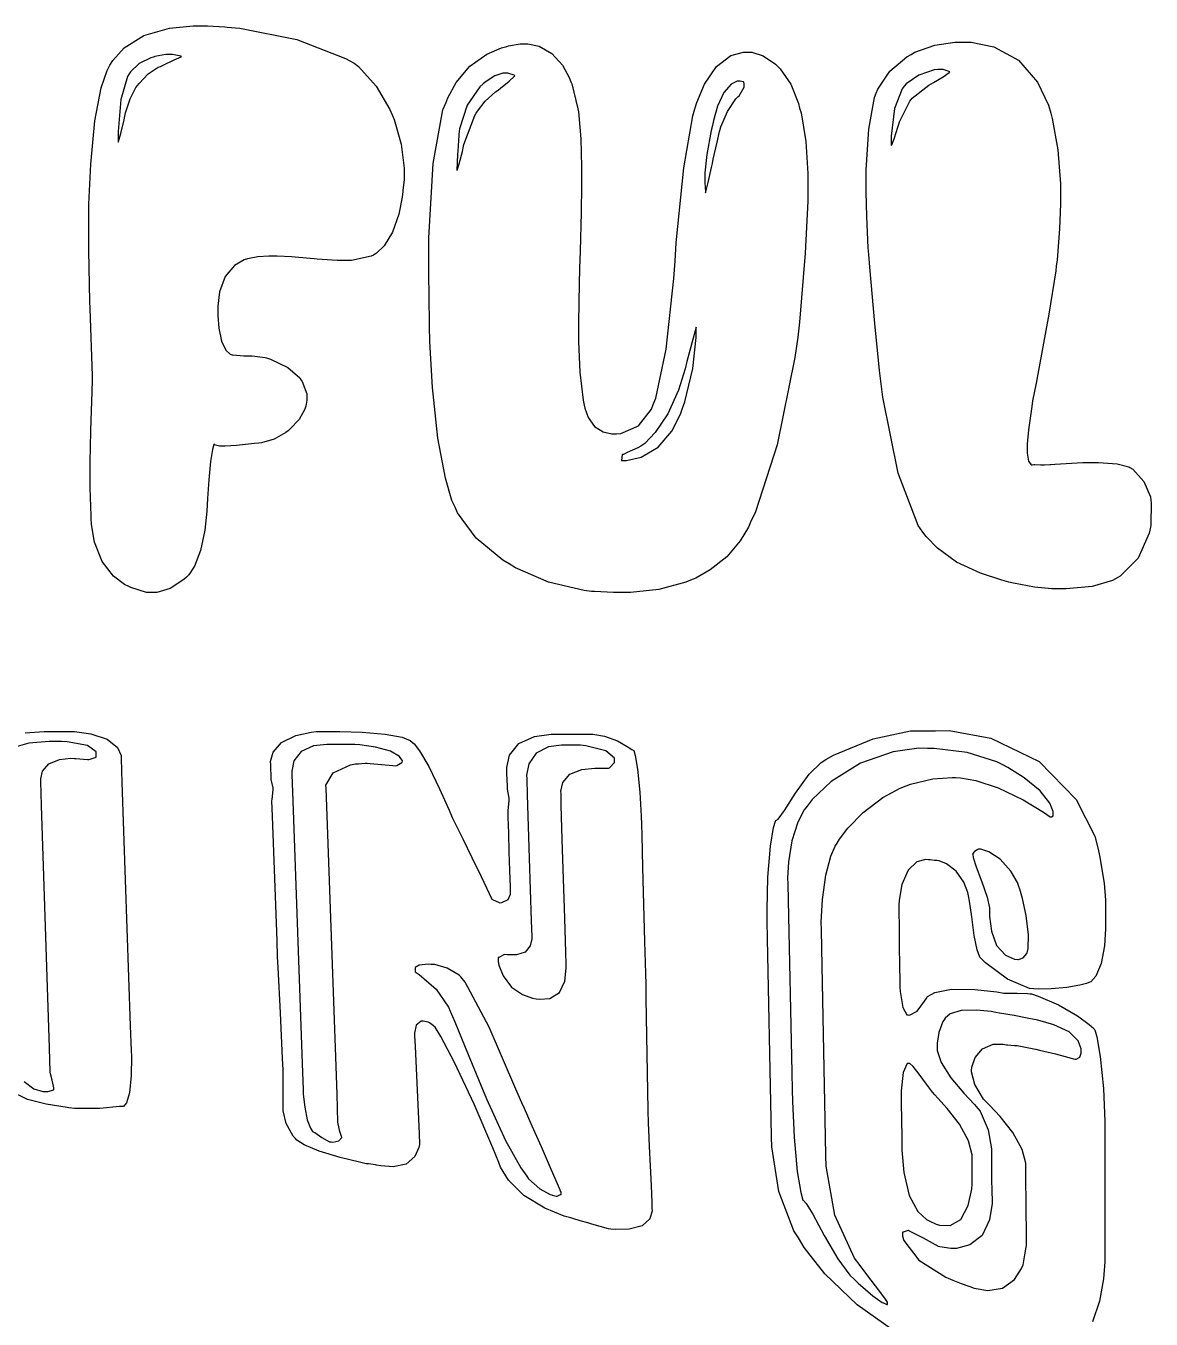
# Model space of a CAD drawing. Extents: x 82 to 273, y 41 to 319.
# Drawn here: x 209.8 to 273.5, y 245.7 to 318.9 of the extents above; entities that cross this region are included whole.
import ezdxf

# ---------------------------------------------------------------- set-up
doc = ezdxf.new("R2010")
doc.units = 0
doc.header["$MEASUREMENT"] = 0

msp = doc.modelspace()

# ---------------------------------------------------------------- linework, layer by layer
at = {"color": 7}
for points in [[(213.395, 302.896), (213.385, 303.293), (213.324, 306.196), (213.324, 307.163), (213.324, 308.045), (213.335, 308.806), (213.436, 311.084), (213.672, 313.531), (214.034, 315.399), (214.359, 316.391), (214.525, 316.688), (214.678, 316.957), (215.319, 317.661), (216.437, 318.356), (217.887, 318.773), (219.227, 318.911), (219.674, 318.911), (220.044, 318.911), (221.023, 318.85), (221.156, 318.841), (221.87, 318.78), (225.098, 318.137), (227.868, 317.069), (228.353, 316.794), (228.59, 316.601), (229.6, 315.49), (230.38, 314.167), (230.504, 313.866), (230.619, 313.601), (231.012, 312.204), (231.176, 310.858), (231.176, 310.408), (231.176, 310.188), (231.114, 309.598), (231.105, 309.527), (231.068, 309.205), (230.879, 308.251), (230.527, 307.225), (230.047, 306.452), (229.614, 306.029), (229.446, 305.929), (229.314, 305.876), (228.196, 305.612), (227.824, 305.612), (227.391, 305.612), (226.253, 305.7), (226.095, 305.718), (225.856, 305.744), (224.794, 305.828), (223.996, 305.858), (223.731, 305.858), (223.525, 305.858), (222.906, 305.828), (222.399, 305.744), (222.32, 305.718), (222.123, 305.657), (221.579, 305.335), (221.05, 304.713), (220.731, 303.853), (220.627, 303.029), (220.627, 302.754), (220.627, 302.511), (220.679, 301.783), (220.833, 301.044), (221.087, 300.542), (221.339, 300.317), (221.438, 300.284), (221.473, 300.276), (222.108, 300.214), (222.32, 300.214), (222.585, 300.214), (223.307, 300.126), (223.379, 300.108), (223.616, 300.029), (224.591, 299.554), (225.267, 298.971), (225.355, 298.839), (225.407, 298.76), (225.672, 298.078), (225.672, 297.851), (225.672, 297.718), (225.61, 297.366), (225.601, 297.321), (225.565, 297.199), (225.239, 296.612), (224.736, 296.078), (224.613, 295.981), (224.489, 295.884), (223.824, 295.509), (223.104, 295.293), (222.956, 295.275), (222.708, 295.249), (221.685, 295.148), (221.05, 295.099), (220.839, 295.099), (220.733, 295.099), (220.416, 295.179), (220.416, 295.205), (220.416, 295.205), (220.441, 295.239), (220.45, 295.239), (220.406, 295.195), (220.323, 294.924), (220.212, 294.239), (220.113, 293.191), (220.044, 292.136), (220.027, 291.783), (220.009, 291.426), (219.893, 290.356), (219.656, 289.195), (219.312, 288.306), (218.998, 287.82), (218.863, 287.69), (218.713, 287.55), (217.931, 287.038), (217.175, 286.808), (216.922, 286.808), (216.588, 286.808), (215.698, 287.1), (215.583, 287.161), (215.349, 287.269), (214.715, 287.742), (214.074, 288.582), (213.657, 289.672), (213.484, 290.671), (213.467, 291.006), (213.457, 291.166), (213.395, 292.741), (213.395, 293.265), (213.395, 293.856), (213.421, 295.407), (213.431, 295.628), (213.441, 296), (213.476, 297.116), (213.509, 298.19), (213.53, 298.848), (213.537, 299.026), (213.537, 299.085), (213.395, 302.896)], [(266.876, 294.076), (266.902, 294.068), (267.226, 294.04), (267.335, 294.04), (267.45, 294.04), (267.75, 294.068), (267.794, 294.076), (268.023, 294.094), (269.623, 294.181), (270.158, 294.181), (270.508, 294.181), (271.559, 294.107), (272.212, 293.944), (272.274, 293.9), (272.441, 293.794), (273.072, 293.11), (273.437, 292.234), (273.473, 292.03), (273.481, 291.907), (273.455, 290.645), (273.439, 290.513), (273.377, 290.169), (272.754, 288.758), (271.727, 287.734), (271.463, 287.584), (271.294, 287.488), (270.14, 287.158), (268.671, 287.021), (268.181, 287.021), (267.856, 287.021), (266.885, 287.123), (265.684, 287.347), (265.429, 287.408), (265.02, 287.507), (263.816, 287.904), (262.467, 288.542), (261.381, 289.319), (260.736, 289.982), (260.562, 290.23), (260.298, 290.619), (259.164, 293.569), (258.295, 297.877), (258.163, 298.943), (258.109, 299.394), (257.827, 302.058), (257.544, 305.25), (257.492, 305.965), (257.466, 306.345), (257.382, 308.107), (257.351, 309.517), (257.351, 309.985), (257.351, 310.755), (257.488, 313.06), (257.818, 314.846), (257.917, 315.101), (258.005, 315.331), (258.679, 316.341), (259.653, 317.155), (259.891, 317.288), (260.102, 317.412), (261.24, 317.827), (262.371, 317.993), (262.749, 317.993), (262.855, 317.993), (263.285, 317.988), (264.574, 317.723), (265.971, 316.963), (267.046, 315.713), (267.662, 314.424), (267.794, 313.972), (267.883, 313.664), (268.207, 311.883), (268.358, 309.958), (268.358, 309.316), (268.358, 308.84), (268.3, 307.411), (268.155, 305.664), (268.111, 305.293), (268.084, 305.029), (267.691, 302.583), (266.963, 298.672), (266.77, 297.674), (266.717, 297.357), (266.532, 296.038), (266.453, 295.228), (266.453, 294.958), (266.453, 294.852), (266.453, 294.702), (266.528, 294.248), (266.683, 294.04), (266.736, 294.04), (266.752, 294.05), (266.845, 294.076), (266.876, 294.076)], [(215.371, 313.796), (215.405, 313.982), (215.658, 314.78), (215.996, 315.419), (216.076, 315.524), (216.173, 315.656), (216.69, 316.191), (217.257, 316.566), (217.381, 316.618), (217.54, 316.69), (218.166, 316.98), (218.546, 317.165), (218.582, 317.183), (218.528, 317.201), (218.065, 317.288), (217.91, 317.288), (217.68, 317.288), (217.073, 317.175), (216.994, 317.147), (216.834, 317.103), (216.173, 316.778), (215.688, 316.311), (215.617, 316.195), (215.511, 316.037), (215.141, 314.745), (214.982, 312.922), (214.982, 312.315), (215, 312.359), (215.137, 312.818), (215.327, 313.593), (215.371, 313.796)], [(247.403, 287.514), (247.139, 287.4), (245.612, 286.99), (243.991, 286.808), (243.453, 286.808), (243.038, 286.808), (241.97, 286.87), (241.793, 286.879), (241.37, 286.923), (239.36, 287.404), (237.49, 288.221), (237.137, 288.432), (236.766, 288.652), (235.259, 289.892), (234.208, 291.324), (234.068, 291.641), (233.889, 292.037), (233.518, 293.296), (233.092, 295.558), (232.792, 298.429), (232.645, 301.038), (232.621, 301.908), (232.611, 302.128), (232.591, 303.456), (232.587, 304.994), (232.587, 305.506), (232.587, 306.907), (232.824, 311.107), (233.379, 314.15), (233.539, 314.537), (233.656, 314.842), (234.133, 315.709), (234.91, 316.632), (235.865, 317.31), (236.704, 317.671), (236.996, 317.747), (237.085, 317.774), (237.758, 317.889), (237.985, 317.889), (238.194, 317.889), (238.823, 317.756), (239.544, 317.355), (240.146, 316.684), (240.534, 315.983), (240.63, 315.736), (240.675, 315.631), (241.026, 314.219), (241.053, 314.042), (241.08, 313.832), (241.18, 312.505), (241.23, 310.934), (241.23, 310.408), (241.23, 309.893), (241.202, 308.346), (241.14, 306.149), (241.124, 305.646), (241.114, 305.197), (241.074, 303.293), (241.053, 302.043), (241.053, 301.625), (241.053, 301.042), (241.132, 299.289), (241.317, 297.702), (241.37, 297.428), (241.406, 297.25), (241.595, 296.727), (241.956, 296.219), (242.456, 295.91), (242.939, 295.804), (243.1, 295.804), (243.204, 295.804), (243.451, 295.822), (244.457, 296.263), (245.181, 297.197), (245.287, 297.462), (245.427, 297.833), (246.023, 300.607), (246.459, 304.598), (246.521, 305.576), (246.592, 306.618), (247.019, 310.864), (247.534, 313.822), (247.65, 314.219), (247.756, 314.577), (248.193, 315.615), (248.871, 316.618), (249.688, 317.226), (250.407, 317.43), (250.649, 317.43), (250.866, 317.43), (251.521, 317.223), (252.21, 316.75), (252.342, 316.618), (252.483, 316.478), (253.078, 315.608), (253.515, 314.511), (253.577, 314.255), (253.655, 313.982), (253.924, 312.354), (254.036, 310.552), (254.036, 309.951), (254.036, 308.973), (253.898, 306.036), (253.567, 302.138), (253.471, 301.272), (253.303, 300.118), (252.302, 295.187), (251.072, 291.386), (250.789, 290.795), (250.673, 290.52), (250.216, 289.737), (249.454, 288.837), (248.513, 288.097), (247.69, 287.635), (247.403, 287.514)], [(259.185, 313.337), (259.23, 313.479), (259.811, 314.652), (259.891, 314.748), (259.952, 314.82), (260.887, 315.56), (261.02, 315.63), (261.16, 315.71), (261.707, 316.032), (262.042, 316.267), (262.078, 316.301), (262.042, 316.327), (261.699, 316.442), (261.585, 316.442), (261.408, 316.442), (261.204, 316.416), (260.322, 316.125), (259.618, 315.622), (259.504, 315.49), (259.38, 315.349), (258.947, 314.238), (258.763, 312.663), (258.763, 312.138), (258.789, 312.182), (258.947, 312.567), (259.141, 313.178), (259.185, 313.337)], [(234.527, 311.996), (234.571, 312.19), (235.187, 313.84), (235.267, 313.972), (235.329, 314.088), (235.766, 314.652), (236.36, 315.181), (236.502, 315.277), (236.634, 315.375), (237.137, 315.776), (237.428, 316.054), (237.455, 316.089), (237.411, 316.116), (237.047, 316.229), (236.926, 316.229), (236.773, 316.229), (236.317, 316.077), (235.77, 315.728), (235.656, 315.63), (235.47, 315.463), (234.756, 314.415), (234.325, 313.082), (234.28, 312.773), (234.28, 312.685), (234.257, 312.421), (234.217, 311.811), (234.208, 311.643), (234.174, 310.727), (234.182, 310.745), (234.297, 311.098), (234.483, 311.803), (234.527, 311.996)], [(248.638, 311.114), (248.69, 311.362), (248.901, 312.328), (249.043, 312.923), (249.061, 312.984), (249.122, 313.188), (249.493, 314.07), (249.969, 314.775), (250.083, 314.89), (250.146, 314.952), (250.436, 315.436), (250.436, 315.596), (250.436, 315.631), (250.41, 315.728), (250.402, 315.736), (250.375, 315.746), (250.209, 315.772), (250.155, 315.772), (250.041, 315.772), (249.699, 315.615), (249.29, 315.142), (248.934, 314.358), (248.696, 313.544), (248.638, 313.267), (248.567, 312.976), (248.32, 311.631), (248.215, 310.582), (248.215, 310.232), (248.215, 310.039), (248.24, 309.518), (248.249, 309.456), (248.266, 309.518), (248.39, 310.048), (248.584, 310.894), (248.638, 311.114)], [(246.944, 297.251), (247.077, 297.622), (247.53, 299.506), (247.72, 301.254), (247.72, 301.837), (247.191, 299.897), (247.092, 299.489), (246.709, 298.285), (246.111, 296.943), (245.4, 295.879), (244.807, 295.264), (244.581, 295.099), (244.413, 295.02), (243.812, 294.751), (243.594, 294.64), (243.523, 294.64), (243.487, 294.287), (243.768, 294.294), (244.613, 294.488), (245.559, 295.042), (246.334, 295.96), (246.824, 296.918), (246.944, 297.251)], [(227.119, 278.941), (227.537, 278.941), (228.796, 278.908), (230.116, 278.801), (231.067, 278.614), (231.519, 278.441), (231.635, 278.342), (231.757, 278.245), (232.056, 277.848), (232.577, 276.962), (233.19, 275.697), (233.723, 274.482), (233.892, 274.072), (234.045, 273.771), (234.502, 272.86), (235.02, 271.803), (235.538, 270.725), (235.996, 269.77), (236.149, 269.452), (236.193, 269.435), (236.564, 269.258), (236.608, 269.24), (236.712, 269.25), (237.065, 269.422), (237.207, 269.736), (237.207, 269.839), (237.195, 270.148), (237.164, 271.073), (237.137, 272.13), (237.108, 273.179), (237.078, 274.089), (237.067, 274.391), (237.075, 274.463), (237.127, 275.026), (237.137, 275.096), (237.127, 275.159), (237.039, 275.67), (237.031, 275.732), (237.031, 275.851), (237.013, 276.208), (236.996, 276.565), (236.996, 276.684), (236.991, 276.914), (237.153, 277.61), (237.678, 278.271), (238.567, 278.668), (239.506, 278.801), (239.819, 278.801), (240.047, 278.801), (240.735, 278.801), (241.423, 278.801), (241.653, 278.801), (241.873, 278.801), (242.535, 278.682), (243.262, 278.408), (243.811, 278.102), (244.078, 277.927), (244.158, 277.883), (244.184, 277.866), (244.263, 277.589), (244.399, 276.804), (244.529, 275.507), (244.603, 274.141), (244.615, 273.685), (244.632, 273.076), (244.683, 271.248), (244.74, 269.153), (244.795, 267.058), (244.846, 265.23), (244.864, 264.619), (244.872, 263.826), (244.92, 260.668), (244.986, 257.51), (245.004, 256.716), (245.015, 256.396), (245.056, 255.437), (245.109, 254.336), (245.163, 253.235), (245.204, 252.275), (245.217, 251.954), (245.22, 251.803), (245.09, 251.346), (244.66, 250.945), (243.925, 250.749), (243.144, 250.733), (242.888, 250.755), (242.763, 250.782), (242.288, 250.901), (241.811, 251.037), (241.689, 251.072), (241.583, 251.108), (241.158, 251.231), (240.735, 251.356), (240.63, 251.39), (240.25, 251.5), (239.142, 251.95), (237.961, 252.669), (237.091, 253.533), (236.635, 254.266), (236.538, 254.529), (236.206, 255.361), (235.15, 257.835), (234.042, 260.205), (233.263, 261.669), (232.93, 262.202), (232.869, 262.254), (232.841, 262.272), (232.613, 262.45), (232.587, 262.467), (232.551, 262.476), (232.268, 262.529), (232.234, 262.537), (232.154, 262.529), (231.871, 262.304), (231.765, 261.849), (231.775, 261.725), (231.801, 261.108), (231.915, 258.638), (232.03, 256.169), (232.058, 255.552), (232.023, 255.374), (231.785, 254.865), (231.289, 254.441), (230.568, 254.283), (229.853, 254.338), (229.622, 254.389), (229.561, 254.398), (229.157, 254.459), (229.023, 254.459), (228.654, 254.544), (227.551, 254.824), (226.377, 255.183), (225.52, 255.541), (225.107, 255.791), (225.002, 255.904), (224.896, 256.02), (224.507, 256.738), (224.331, 257.463), (224.331, 257.704), (224.331, 257.962), (224.331, 258.732), (224.331, 259.522), (224.331, 259.785), (224.295, 260.43), (224.172, 263.01), (224.048, 265.571), (224.014, 266.207), (223.986, 267.089), (223.868, 270.617), (223.731, 274.144), (223.697, 275.026), (223.705, 275.096), (223.757, 275.635), (223.767, 275.696), (223.757, 275.749), (223.669, 276.145), (223.661, 276.189), (223.661, 276.41), (223.625, 276.906), (223.625, 277.071), (223.62, 277.247), (223.764, 277.781), (224.239, 278.325), (225.049, 278.71), (225.91, 278.907), (226.201, 278.941), (226.43, 278.941), (226.947, 278.941), (227.119, 278.941)], [(224.826, 276.508), (224.878, 275.018), (225.407, 260.148), (225.461, 258.656), (225.472, 258.408), (225.549, 257.661), (225.694, 256.942), (225.872, 256.479), (226.001, 256.292), (226.06, 256.257), (226.131, 256.223), (226.527, 255.95), (226.96, 255.712), (227.048, 255.694), (227.137, 255.677), (227.492, 255.756), (227.656, 255.942), (227.648, 255.976), (227.638, 256.002), (227.542, 256.293), (227.444, 256.726), (227.435, 256.822), (227.382, 258.402), (226.827, 274.162), (226.766, 275.732), (226.756, 275.908), (227.157, 276.605), (228.141, 277.055), (228.424, 277.107), (228.59, 277.107), (228.967, 277.143), (229.093, 277.143), (229.252, 277.125), (229.891, 277.072), (230.548, 277.019), (230.717, 277.001), (230.761, 277.011), (231.06, 277.187), (231.069, 277.213), (231.08, 277.285), (230.928, 277.531), (230.416, 277.826), (229.561, 278.062), (228.681, 278.185), (228.388, 278.201), (228.22, 278.201), (227.718, 278.201), (227.215, 278.201), (227.048, 278.201), (226.8, 278.214), (226.055, 278.131), (225.353, 277.818), (224.944, 277.274), (224.819, 276.698), (224.826, 276.508)], [(238.408, 267.335), (238.412, 267.203), (238.327, 266.799), (238.04, 266.453), (237.547, 266.294), (237.024, 266.289), (236.854, 266.311), (236.819, 266.295), (236.536, 266.153), (236.502, 266.135), (236.502, 266.083), (236.502, 265.964), (236.502, 265.924), (236.55, 265.712), (236.798, 265.097), (237.26, 264.469), (237.881, 264.039), (238.456, 263.839), (238.654, 263.808), (238.843, 263.78), (239.434, 263.829), (239.976, 264.16), (240.28, 264.811), (240.359, 265.541), (240.348, 265.782), (240.33, 266.43), (240.273, 268.37), (240.206, 270.599), (240.138, 272.828), (240.082, 274.767), (240.065, 275.413), (240.06, 275.574), (240.177, 276.062), (240.571, 276.521), (241.25, 276.789), (241.977, 276.866), (242.218, 276.86), (242.35, 276.86), (242.648, 276.86), (242.747, 276.86), (242.807, 276.878), (243.1, 277.183), (243.1, 277.283), (243.1, 277.427), (242.605, 277.857), (241.476, 278.139), (241.16, 278.165), (240.955, 278.165), (240.499, 278.165), (240.348, 278.165), (240.1, 278.171), (239.354, 278.068), (238.653, 277.716), (238.244, 277.115), (238.119, 276.474), (238.125, 276.261), (238.151, 275.361), (238.265, 271.771), (238.38, 268.217), (238.408, 267.335)], [(252.906, 270.334), (252.924, 269.364), (253.126, 259.626), (253.154, 258.656), (253.165, 257.984), (253.263, 255.965), (253.443, 254.022), (253.639, 252.827), (253.752, 252.404), (253.788, 252.377), (253.954, 252.218), (254.33, 251.598), (254.97, 250.402), (255.742, 249.073), (256.414, 248.157), (256.682, 247.897), (256.892, 247.704), (257.73, 246.98), (258.25, 246.61), (258.304, 246.592), (258.33, 246.584), (258.524, 246.495), (258.55, 246.485), (258.55, 246.503), (258.55, 246.543), (258.55, 246.556), (258.55, 246.616), (258.436, 246.794), (258.118, 247.235), (257.627, 247.876), (257.153, 248.5), (256.999, 248.708), (256.68, 249.123), (255.578, 251.549), (255.075, 254.327), (255.058, 254.918), (255.04, 255.986), (254.838, 266.656), (254.812, 267.722), (254.805, 268.147), (254.864, 269.422), (255.053, 270.811), (255.341, 271.882), (255.583, 272.455), (255.694, 272.627), (255.829, 272.846), (256.305, 273.462), (257.175, 274.355), (258.282, 275.197), (259.263, 275.739), (259.608, 275.872), (259.864, 275.97), (261.122, 276.261), (262.22, 276.341), (262.396, 276.331), (262.684, 276.324), (263.546, 276.178), (264.825, 275.762), (266.23, 275.076), (267.388, 274.367), (267.758, 274.108), (267.775, 274.108), (267.815, 274.108), (267.829, 274.108), (267.837, 274.118), (267.925, 274.17), (267.935, 274.179), (267.935, 274.197), (267.935, 274.236), (267.935, 274.249), (267.935, 274.407), (267.75, 274.88), (267.202, 275.582), (266.297, 276.324), (265.365, 276.904), (265.042, 277.071), (264.742, 277.231), (263.057, 277.756), (261.196, 277.981), (260.809, 277.989), (260.328, 277.996), (258.881, 277.789), (257.033, 277.157), (255.371, 276.119), (254.292, 275.098), (254, 274.708), (253.843, 274.505), (253.48, 273.812), (253.135, 272.747), (252.947, 271.569), (252.899, 270.643), (252.906, 270.334)], [(263.385, 271.992), (263.406, 271.811), (263.577, 271.282), (263.9, 270.436), (264.202, 269.557), (264.337, 268.949), (264.337, 268.746), (264.337, 268.471), (264.436, 267.643), (264.734, 266.82), (265.23, 266.281), (265.745, 266.054), (265.924, 266.03), (265.968, 266.022), (266.227, 266.132), (266.435, 266.365), (266.453, 266.417), (266.51, 266.662), (266.531, 267.425), (266.409, 268.514), (266.194, 269.489), (266.047, 270.009), (265.994, 270.158), (265.912, 270.388), (265.541, 271.03), (264.94, 271.705), (264.293, 272.138), (263.846, 272.281), (263.701, 272.274), (263.665, 272.266), (263.477, 272.146), (263.375, 272.01), (263.385, 271.992)], [(231.811, 265.535), (231.811, 265.483), (231.811, 265.365), (231.811, 265.325), (232.04, 265.184), (232.996, 264.346), (233.688, 263.332), (233.785, 263.102), (234.051, 262.494), (234.805, 260.649), (235.836, 258.137), (236.925, 255.771), (237.785, 254.229), (238.125, 253.753), (238.23, 253.605), (238.857, 253.039), (239.448, 252.723), (239.536, 252.695), (239.562, 252.687), (239.791, 252.634), (239.819, 252.625), (239.845, 252.634), (240.038, 252.721), (240.065, 252.729), (240.065, 252.757), (240.065, 252.816), (240.065, 252.835), (239.916, 253.185), (239.469, 254.23), (238.953, 255.417), (238.438, 256.582), (237.991, 257.584), (237.842, 257.917), (237.506, 258.692), (235.995, 262.194), (234.64, 264.743), (234.385, 265.042), (234.297, 265.14), (233.618, 265.541), (232.923, 265.748), (232.693, 265.748), (232.551, 265.757), (232.04, 265.708), (231.811, 265.58), (231.811, 265.535)], [(261.372, 261.092), (261.372, 260.87), (261.586, 260.204), (262.135, 259.332), (262.874, 258.468), (263.471, 257.818), (263.665, 257.598), (263.798, 257.449), (264.253, 256.381), (264.443, 255.311), (264.443, 254.952), (264.443, 254.652), (264.447, 253.749), (264.468, 252.767), (264.477, 252.519), (264.477, 252.211), (264.337, 251.289), (263.916, 250.402), (263.212, 249.861), (262.468, 249.668), (262.22, 249.66), (262.14, 249.67), (261.523, 249.759), (261.444, 249.767), (261.276, 249.864), (260.597, 250.239), (259.917, 250.596), (259.751, 250.685), (259.715, 250.676), (259.432, 250.588), (259.398, 250.578), (259.398, 250.526), (259.398, 250.406), (259.398, 250.366), (259.476, 250.119), (260.336, 249.009), (261.848, 248.039), (262.254, 247.862), (262.351, 247.828), (262.731, 247.686), (263.11, 247.545), (263.208, 247.51), (263.451, 247.422), (264.226, 247.286), (265.068, 247.413), (265.737, 247.897), (266.149, 248.52), (266.241, 248.744), (266.258, 248.859), (266.329, 249.304), (266.399, 249.732), (266.417, 249.837), (266.417, 250.388), (266.412, 252.042), (266.391, 253.806), (266.383, 254.247), (266.383, 254.504), (266.178, 255.273), (265.65, 256.237), (264.924, 257.139), (264.326, 257.779), (264.124, 257.987), (263.992, 258.129), (263.507, 258.948), (263.303, 259.662), (263.313, 259.751), (263.329, 259.934), (263.511, 260.473), (263.93, 260.977), (264.532, 261.229), (265.107, 261.238), (265.289, 261.196), (265.35, 261.188), (265.753, 261.162), (265.888, 261.162), (265.993, 261.145), (266.84, 260.967), (266.947, 260.949), (267.167, 260.897), (268.057, 260.682), (268.949, 260.448), (269.169, 260.386), (269.236, 260.386), (269.438, 260.492), (269.522, 260.73), (269.522, 260.809), (269.522, 260.962), (269.35, 261.418), (268.833, 261.925), (267.973, 262.333), (267.074, 262.585), (266.77, 262.643), (266.558, 262.687), (265.716, 262.851), (264.892, 262.997), (264.69, 263.032), (264.415, 263.08), (263.586, 263.164), (262.722, 263.138), (262.108, 262.952), (261.812, 262.71), (261.761, 262.607), (261.689, 262.511), (261.461, 261.903), (261.372, 261.295), (261.372, 261.092)], [(259.751, 260.138), (259.673, 260.138), (259.446, 259.636), (259.328, 258.585), (259.328, 258.233), (259.328, 257.912), (259.344, 256.946), (259.362, 255.98), (259.362, 255.658), (259.368, 255.238), (259.48, 253.972), (259.785, 252.669), (260.274, 251.75), (260.758, 251.299), (260.949, 251.214), (260.984, 251.196), (261.267, 251.055), (261.302, 251.037), (261.488, 250.978), (262.103, 250.96), (262.709, 251.311), (263.122, 252.1), (263.32, 253.02), (263.349, 253.33), (263.349, 253.5), (263.349, 254.006), (263.349, 254.531), (263.349, 254.706), (263.349, 254.967), (263.142, 255.752), (262.621, 256.713), (261.935, 257.588), (261.407, 258.178), (261.232, 258.374), (261.105, 258.514), (260.756, 258.962), (260.346, 259.534), (260.007, 259.967), (259.814, 260.138), (259.751, 260.138)]]:
    msp.add_lwpolyline(points, close=True, dxfattribs=at)
for points in [[(209.722, 278.867), (210.792, 278.942), (211.844, 278.953), (212.196, 278.941), (212.196, 278.941), (212.507, 278.936), (213.441, 278.814), (214.365, 278.501), (214.944, 278.029), (215.152, 277.577), (215.158, 277.424), (215.203, 276.049), (215.67, 262.264), (215.724, 260.879), (215.735, 260.528), (215.719, 259.467), (215.622, 258.486), (215.451, 257.908), (215.29, 257.711), (215.23, 257.704), (215.07, 257.696), (213.95, 257.59), (212.513, 257.59), (212.196, 257.634), (212.108, 257.652), (211.749, 257.704), (211.375, 257.758), (211.278, 257.774), (210.92, 257.828), (209.863, 258.1), (208.844, 258.6)], [(209.669, 259.115), (210.209, 258.711), (210.719, 258.557), (210.891, 258.55), (211.005, 258.55), (211.34, 258.648), (211.35, 258.656), (211.35, 258.684), (211.35, 258.743), (211.35, 258.763), (211.332, 258.851), (211.256, 259.203), (211.164, 259.556), (211.138, 259.644), (211.093, 261.021), (210.652, 274.744), (210.608, 276.119), (210.603, 276.263), (210.706, 276.701), (211.057, 277.116), (211.659, 277.359), (212.299, 277.429), (212.513, 277.424), (212.591, 277.416), (213.245, 277.363), (213.324, 277.354), (213.395, 277.372), (213.747, 277.491), (213.747, 277.53), (213.747, 277.566), (213.747, 277.646), (213.747, 277.672), (213.747, 277.791), (213.249, 278.143), (212.098, 278.36), (211.773, 278.378), (211.693, 278.378), (211.514, 278.378), (211.454, 278.378), (211.072, 278.378), (209.925, 278.289), (209.135, 278.061)], [(258.918, 244.992), (256.835, 246.469), (255.01, 248.236), (253.836, 249.727), (253.507, 250.26), (253.258, 250.657), (252.403, 252.893), (252.006, 255.429), (251.99, 255.976), (251.972, 257), (251.759, 267.203), (251.743, 268.217), (251.73, 268.837), (251.774, 270.698), (251.922, 272.446), (252.104, 273.5), (252.209, 273.87), (252.236, 273.896), (252.368, 273.984), (252.712, 274.472), (253.343, 275.453), (254.125, 276.521), (254.795, 277.195), (255.058, 277.354), (255.499, 277.602), (257.744, 278.536), (259.857, 278.977), (260.562, 278.977), (260.562, 278.977), (260.739, 278.977), (261.136, 278.977), (261.268, 278.977), (262.049, 279.002), (264.413, 278.574), (267.14, 277.241), (269.233, 275.098), (270.299, 273.013), (270.474, 272.274), (270.563, 271.913), (270.818, 270.352), (270.897, 269.386), (270.897, 269.063), (270.897, 268.817), (270.897, 268.261), (270.897, 268.075), (270.897, 267.76), (270.833, 266.813), (270.645, 265.806), (270.346, 265.095), (270.062, 264.773), (269.945, 264.724), (269.824, 264.673), (269.44, 264.571), (268.71, 264.443), (267.822, 264.367), (267.085, 264.359), (266.84, 264.371), (266.602, 264.389), (265.345, 264.914), (264.106, 265.844), (263.878, 266.065), (263.783, 266.16), (263.627, 266.572), (263.467, 267.397), (263.327, 268.447), (263.193, 269.336), (263.136, 269.628), (263.099, 269.829), (262.871, 270.41), (262.435, 271.031), (261.9, 271.454), (261.481, 271.627), (261.338, 271.639), (261.222, 271.639), (260.965, 271.675), (260.879, 271.675), (260.717, 271.687), (260.216, 271.555), (259.715, 271.088), (259.37, 270.27), (259.208, 269.394), (259.185, 269.099), (259.191, 268.786), (259.206, 267.847), (259.22, 266.776), (259.235, 265.71), (259.25, 264.786), (259.256, 264.477), (259.274, 264.222), (259.418, 263.314), (259.653, 262.9), (259.715, 262.89), (259.803, 262.873), (260.226, 263.112), (260.651, 263.667), (260.739, 263.808), (260.81, 263.93), (261.239, 264.17), (262.176, 264.351), (263.496, 264.338), (264.738, 264.197), (265.148, 264.124), (265.333, 264.124), (265.888, 264.12), (266.48, 264.1), (266.63, 264.09), (266.646, 264.09), (266.7, 264.09), (266.7, 264.09), (267.091, 263.962), (268.234, 263.469), (269.314, 262.847), (269.978, 262.344), (270.228, 262.114), (270.264, 262.078), (270.29, 262.052), (270.401, 261.655), (270.603, 260.54), (270.783, 258.731), (270.863, 256.85), (270.863, 256.223), (270.863, 255.35), (270.863, 252.731), (270.863, 250.111), (270.863, 249.238), (270.863, 248.914), (270.787, 247.939), (270.559, 246.676), (270.163, 245.513)]]:
    msp.add_lwpolyline(points, dxfattribs=at)

doc.saveas('drawing.dxf')
